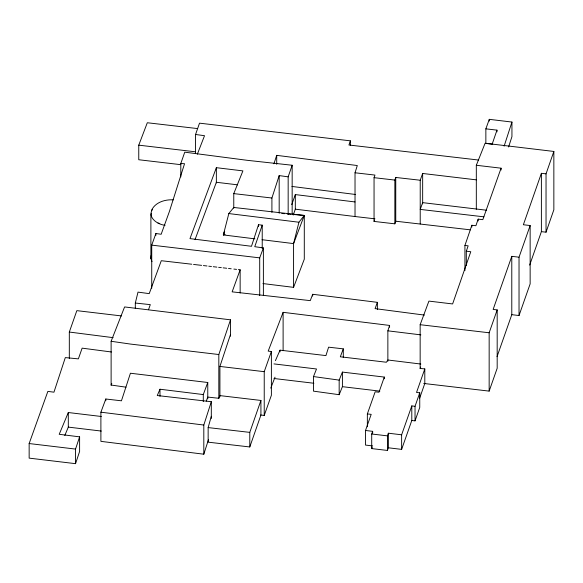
<?xml version="1.0" encoding="UTF-8"?>
<svg xmlns="http://www.w3.org/2000/svg" width="583" height="583" viewBox="0 0 583 583"><rect width="100%" height="100%" fill="white"/><g stroke="black" fill="none" stroke-linecap="round" stroke-linejoin="round"><path stroke-width="0.87" d="M152.003 261.65L150.888 258.575L151.165 255.449M135.314 308.392L135.314 303.036L138.003 292.119L149.226 293.635L161.287 260.71L191.756 264.223M254.895 238.848L223.347 234.927L228.828 213.567L233.768 207.468L304.29 215.44L298.933 222.232L293.577 243.599L293.577 287.353L262.962 283.571M206.273 401.104L207.767 397.081L218.822 398.284L219.915 395.609L260.922 400.448L260.922 415.03L249.786 446.957L208.146 442.169L208.146 427.587L211.308 416.284M374.956 218.829L355.025 216.533L355.025 172.779L357.299 165.536L276.714 155.355L273.901 163.808M151.376 213.291L150.888 214.821L150.888 258.575M387.863 361.19L387.863 330.831L389.59 325.431L283.112 312.328L268.187 351.112L271.387 351.505L271.387 395.259L264.23 415.431L260.608 415.001M203.81 454.201L203.81 425.036L211.308 401.702L157.264 395.536L159.982 389.225L203.285 394.567L207.767 382.492L130.424 373.237L121.439 400.812L105.8 398.998L100.895 412.188L100.895 441.353L203.81 454.201L208.532 439.509M262.226 248.496L262.226 225.162L258.502 224.717L251.492 246.288L189.978 238.607L216.359 167.685L242.907 170.885L233.768 193.614L233.768 208.197M271.911 212.372L271.911 198.016L279.177 175.585L288.162 176.838L292.163 165.244L247.032 160.289L184.76 152.17L180.803 163.495L180.803 176.955M504.127 146.173L511.94 122.051L489.283 119.333L485.858 128.843L485.858 143.433L492.693 144.227M508.587 146.974L511.94 136.633L511.94 122.051M219.915 396.797L219.915 366.437L230.504 334.416M111.455 351.994L82.137 348.146L78.37 358.88L65.318 357.59L53.949 392.184L47.864 391.39L29.15 443.546L29.15 458.129L75.55 463.667L75.55 449.085L79.609 436.849L59.211 434.306L68.306 412.531L101.304 416.488M75.55 463.667L79.609 451.431L79.609 436.849M218.822 398.51L218.822 354.53L230.504 319.827L124.594 306.935L111.12 341.281L111.12 385.261M466.32 265.542L466.32 251.186L468.149 245.822L464.928 245.45L464.928 270.578M195.56 153.234L195.56 134.484L199.517 123.159L350.368 140.831L348.94 145.007L478.599 160.041M491.994 144.65L496.971 130.133L485.858 128.843M464.928 245.45L471.858 225.264L475.896 225.723L478.169 219.135L482.826 219.66L501.074 168.188L476.318 165.273L476.318 209.319M262.226 225.162L254.756 246.689L263.385 247.928L263.385 295.494M355.025 172.779L374.956 175.075L374.053 177.669L374.053 221.423L394.851 223.828L394.851 180.074L395.755 177.458L420.219 180.234L422.66 173.472L476.318 179.856M394.851 223.828L395.755 221.212L395.755 177.458M249.786 446.957L249.786 432.375L260.922 400.448M374.053 221.423L374.505 220.126M372.661 445.929L365.505 445.077L365.505 430.487L372.661 431.34L371.714 434L371.714 448.589L387.44 450.448L387.44 435.865L388.365 433.213L401.629 434.794L411.795 405.906L415.038 406.293L419.753 392.825L416.532 392.446L424.803 368.908L420.154 368.456L420.686 367.02M387.44 450.448L388.365 447.795L388.365 433.213M529.677 265.076L541.388 231.64L546.038 232.187L546.038 173.851L553.85 151.449L485.1 143.236L476.318 165.273M546.038 232.187L553.85 209.793L553.85 151.449M69.319 358.56L69.319 332.048L76.832 310.644L121.504 315.935M273.974 363.909L316.518 368.981L313.486 376.567L313.486 391.149L339.168 394.698L339.168 380.116L342.41 372.092L384.306 377.077L378.979 392.228L375.168 391.783L367.356 413.915L367.356 426.778M419.49 398.626L424.803 383.49L424.803 368.908M388.365 447.795L401.629 449.376L411.795 420.489L415.038 420.875L419.753 407.408L419.753 392.825M546.038 173.851L541.388 173.304L523.366 224.739L530.144 225.541L519.03 257.19L511.787 256.338L493.138 309.427L497.182 309.916L497.182 368.252L489.159 391.113L423.739 383.461M489.159 391.113L489.159 332.776L497.182 309.916M497.051 356.636L511.787 314.674L511.787 256.338M511.787 314.674L519.03 315.527L530.144 283.877L530.144 225.541M148.519 309.682L150.297 304.639L135.314 303.036M365.505 430.487L371.189 414.353L367.356 413.915M264.23 415.431L264.23 371.677L271.387 351.505M291.74 204.648L295.319 194.584L355.025 201.951M293.234 215.04L295.319 209.173L295.319 194.584M371.714 448.589L372.187 447.256M151.733 288.213L151.733 245.13L155.901 233.513L161.163 234.264L169.434 211.403L184.549 163.714L180.803 163.495M238.352 269.601L240.145 269.805L232.143 291.85L310.265 300.639L312.685 294.284L377.376 302.344L377.376 309.486M377.376 302.344L375.08 308.626L424.424 315.097M195.006 239.686L216.359 182.275L237.594 184.833M259.705 295.552L259.705 257.861L263.385 247.928M420.154 368.682L420.154 324.702L428.913 301.098L452.612 303.947L470.78 251.718L466.32 251.186M275.402 360.673L280.037 350.157L325.926 355.601L328.601 347.176L343.3 348.853L340.326 356.789L386.412 362.247L387.863 359.995L420.86 364.047M180.898 164.683L138.761 159.742L138.761 145.16L147.31 122.743L197.652 128.588M292.6 214.413L304.29 215.44L293.577 243.599L262.059 239.708M293.577 287.353L304.29 259.195L304.29 215.44M270.782 388.125L275.001 377.165M197.346 154.196L204.524 135.701L195.56 134.484M223.347 234.927L224.652 231.582L223.347 234.927L225.104 234.497M111.783 383.359L111.12 385.035L126.037 387.185M339.168 394.698L342.41 386.675L342.41 372.092M64.808 435.486L68.306 427.113L68.306 412.531M151.42 210.58C154.976 202.367 164.938 199.328 173.246 199.852M152.411 209.443C147.091 217.488 157.796 224.761 165.076 225.242M281.808 213.465L284.504 213.706M287.2 213.939L290.8 214.26M395.755 221.212L470.445 229.848M374.053 177.669L394.851 180.074M233.768 193.614L271.911 198.016M193.549 264.434L201.616 265.36M203.401 265.571L206.987 265.979M208.78 266.191L211.469 266.497M213.261 266.708L216.847 267.116M218.64 267.327L221.329 267.633M223.121 267.845L226.707 268.253M228.5 268.464L231.181 268.77M233.87 269.084L236.56 269.39M208.146 427.587L249.786 432.375M138.761 145.16L195.239 151.777M483.905 216.832L420.219 209.399L422.66 202.644L486.652 210.23M420.154 324.702L489.159 332.776M151.733 245.13L259.705 257.861M218.822 354.53L130.424 344.065L111.12 341.281M219.915 366.437L264.23 371.677M273.974 378.498L313.858 383.25M342.41 386.675L379.846 391.127M371.714 434L387.44 435.865M29.15 443.546L75.55 449.085M68.306 427.113L101.304 431.07M387.863 330.831L420.86 334.875M295.319 209.173L355.025 216.533M228.828 213.567L298.933 222.232M100.895 412.188L203.81 425.036M291.93 186.443L355.506 194.482M69.319 332.048L113.16 337.659M313.486 376.567L339.168 380.116M158 223.034L159.764 223.493M541.388 173.304L541.388 231.64M519.03 257.19L519.03 315.527M501.074 168.188L501.074 169.981M496.971 130.133L496.971 131.853M489.283 119.333L489.283 121.045M478.169 219.135L478.169 220.928M471.858 225.264L471.858 227.057M422.66 173.472L422.66 203.831M420.219 180.234L420.219 223.989M415.038 406.293L415.038 420.875M411.795 405.906L411.795 420.489M401.629 434.794L401.629 449.376M389.59 325.431L389.59 327.216M384.306 377.077L384.306 378.79M372.661 431.34L372.661 433.06M350.368 140.831L350.368 145.291M343.3 348.853L343.3 357.43M312.685 294.284L312.685 296.069M292.163 165.244L292.163 214.61M288.162 176.838L288.162 214.537M283.112 312.328L283.112 350.726M280.037 350.157L280.037 351.87M279.177 175.585L279.177 213.283M276.714 155.355L276.714 164.282M258.502 224.717L258.502 226.51M240.145 269.805L240.145 293.023M230.504 319.827L230.504 336.202M216.359 167.685L216.359 182.945M211.308 401.702L211.308 418.492M207.767 382.492L207.767 398.794M203.285 394.567L203.285 401.636M159.982 389.225L159.982 396.302M155.901 233.513L155.901 235.306M105.8 398.998L105.8 400.769"/></g></svg>
